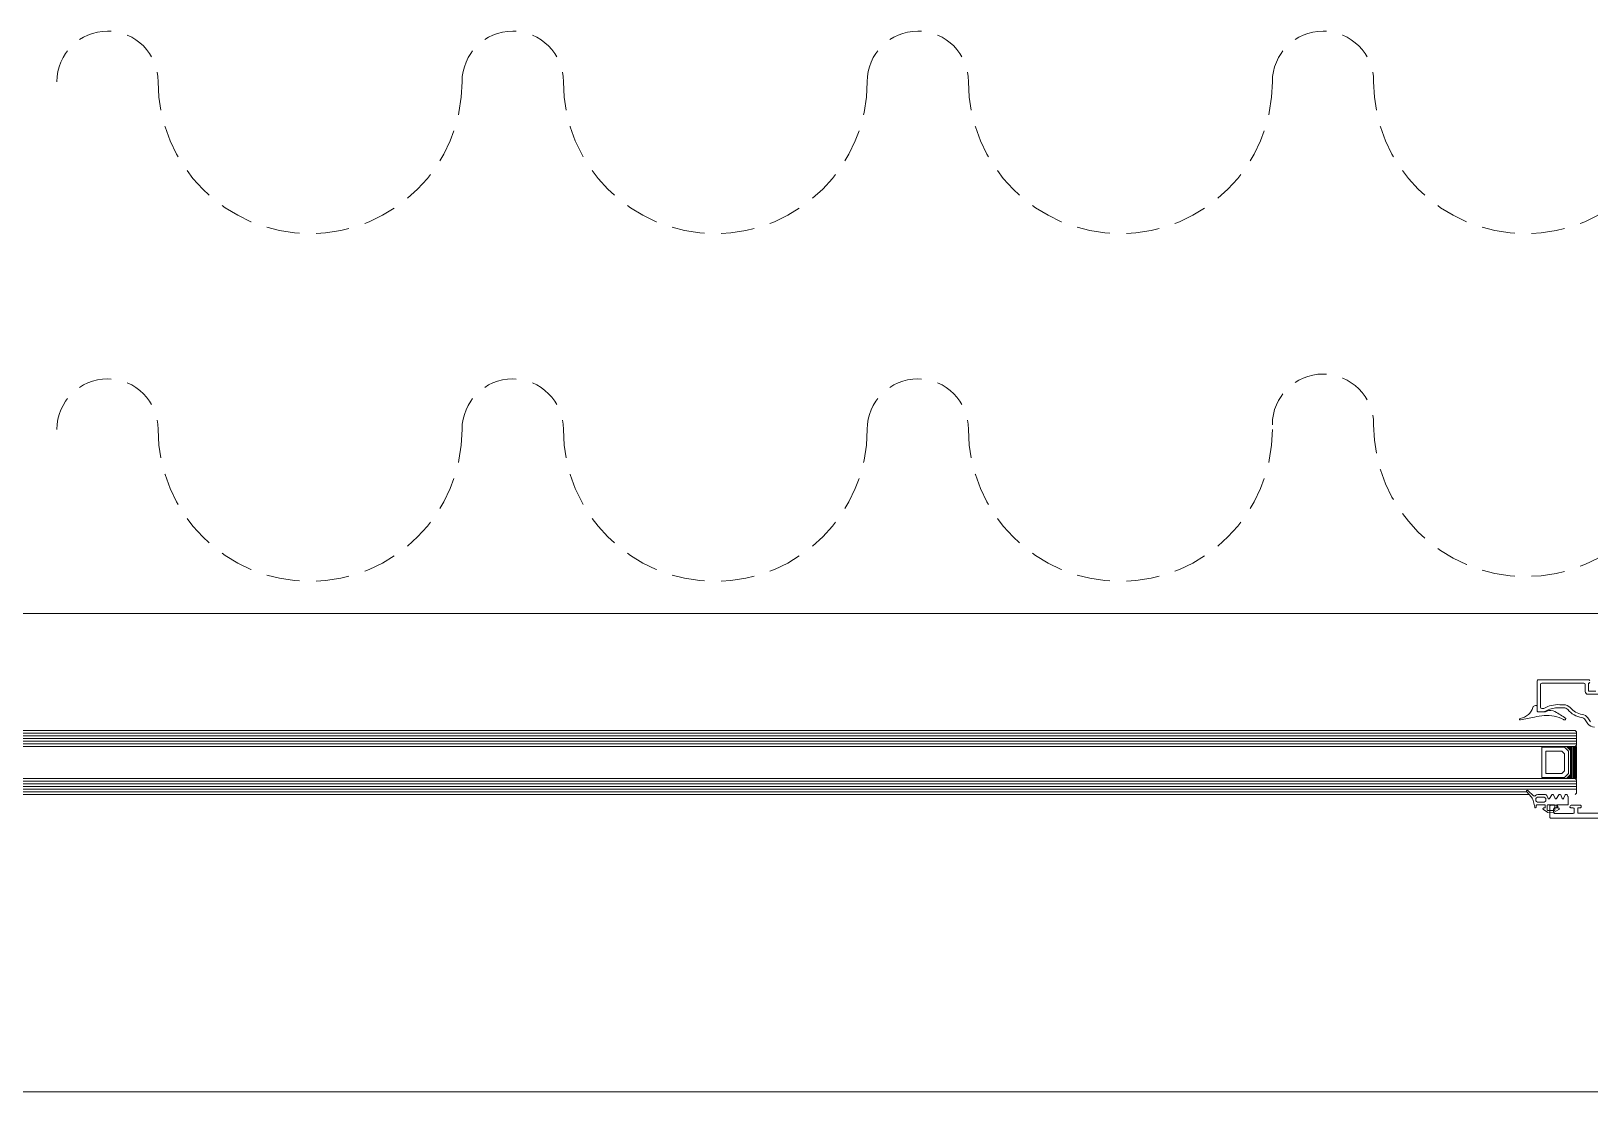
# Model space of a CAD drawing. Header units: centimetres. Extents: x 118932 to 154602, y -32682 to -23521.
# Drawn here: x 140752.5 to 140811.1, y -27078.9 to -27039 of the extents above; entities that cross this region are included whole.
import ezdxf

# ---------------------------------------------------------------- set-up
doc = ezdxf.new("R2010")
doc.units = ezdxf.units.CM
doc.header["$LTSCALE"] = 50
doc.header["$MEASUREMENT"] = 0
doc.linetypes.add('HIDDEN', pattern=[0.375, 0.25, -0.125])
for name, color, linetype, lineweight, true_color in [('GEN_02_TF_Mobilya', 7, 'Continuous', 5, 0x745e3d), ('GEN_02_TF_Pencere', 7, 'Continuous', 9, 0x6093ac), ('GEN_05_ML_Alçıpan_giydirme', 7, 'Continuous', 18, 0x7ebab5), ('GEN_05_ML_Mermer', 7, 'Continuous', 9, 0x9d8692)]:
    doc.layers.add(name, color=color, linetype=linetype, lineweight=lineweight, true_color=true_color)

# ---------------------------------------------------------------- blocks, each defined once
blk = doc.blocks.new('P7_')
at = {"layer": 'GEN_02_TF_Pencere'}
for p, q in [((163302.095, -16172.652, 0), (163302.096, -16172.903, 0)), ((163302.52, -16172.625, 0), (163302.125, -16172.625, 0)), ((163302.62, -16172.343, 0), (163302.456, -16172.447, 0)), ((163302.456, -16172.999, 0), (163302.534, -16172.859, 0)), ((163302.48, -16172.51, 0), (163302.52, -16172.51, 0)), ((163302.52, -16172.51, 0), (163302.52, -16172.625, 0)), ((163302.6, -16172.598, 0), (163302.6, -16172.44, 0)), ((163302.87, -16172.342, 0), (163302.62, -16172.343, 0)), ((163302.63, -16172.413, 0), (163302.86, -16172.413, 0)), ((163302.86, -16172.625, 0), (163302.63, -16172.625, 0)), ((163302.72, -16172.999, 0), (163302.799, -16172.859, 0)), ((163303.033, -16172.446, 0), (163302.87, -16172.342, 0)), ((163302.881, -16172.617, 0), (163302.881, -16172.617, 0)), ((163302.89, -16172.439, 0), (163302.89, -16172.598, 0)), ((163302.935, -16172.827, 0), (163302.935, -16172.808, 0)), ((163302.935, -16172.827, 0), (163302.935, -16172.827, 0)), ((163302.97, -16172.624, 0), (163302.97, -16172.51, 0)), ((163302.97, -16172.51, 0), (163303.01, -16172.51, 0)), ((163303.27, -16172.624, 0), (163302.97, -16172.624, 0)), ((163303.035, -16172.72, 0), (163303.22, -16172.72, 0)), ((163303.3, -16172.537, 0), (163303.3, -16172.598, 0)), ((163303.32, -16172.808, 0), (163303.32, -16172.827, 0)), ((163301.785, -16173.069, 0), (163301.835, -16173.019, 0)), ((163301.785, -16173.569, 0), (163301.785, -16173.069, 0)), ((163301.785, -16173.219, 0), (163382.715, -16173.219, 0)), ((163301.785, -16173.319, 0), (163382.715, -16173.319, 0)), ((163301.785, -16173.419, 0), (163382.715, -16173.419, 0)), ((163302.106, -16172.942, 0), (163302.138, -16172.999, 0)), ((163302.214, -16172.996, 0), (163302.269, -16172.863, 0)), ((163302.325, -16172.863, 0), (163302.38, -16172.996, 0)), ((163302.589, -16172.862, 0), (163302.645, -16172.996, 0)), ((163302.853, -16172.862, 0), (163302.892, -16172.955, 0)), ((163302.892, -16172.955, 0), (163302.892, -16172.955, 0)), ((163302.986, -16173.013, 0), (163303.24, -16173.013, 0)), ((163303.221, -16172.915, 0), (163303.035, -16172.915, 0)), ((163303.399, -16172.967, 0), (163303.611, -16173.166, 0)), ((163303.663, -16173.127, 0), (163303.484, -16172.911, 0)), ((163303.574, -16173.019, 0), (163382.665, -16173.019, 0)), ((163303.656, -16173.119, 0), (163382.715, -16173.119, 0)), ((163301.785, -16173.519, 0), (163382.715, -16173.519, 0)), ((163301.835, -16173.619, 0), (163301.785, -16173.569, 0)), ((163302.16, -16173.619, 0), (163301.785, -16173.619, 0)), ((163301.785, -16173.619, 0), (163301.785, -16174.819, 0)), ((163301.785, -16174.819, 0), (163301.785, -16173.619, 0)), ((163301.825, -16174.819, 0), (163301.825, -16173.619, 0)), ((163301.865, -16174.819, 0), (163301.865, -16173.619, 0)), ((163301.905, -16174.819, 0), (163301.905, -16173.619, 0)), ((163301.945, -16174.819, 0), (163301.945, -16173.619, 0)), ((163301.985, -16174.819, 0), (163301.985, -16173.619, 0)), ((163302.01, -16173.769, 0), (163302.16, -16173.619, 0)), ((163302.01, -16174.669, 0), (163302.01, -16173.769, 0)), ((163302.025, -16173.754, 0), (163302.025, -16173.619, 0)), ((163302.065, -16173.714, 0), (163302.065, -16173.619, 0)), ((163302.085, -16173.799, 0), (163302.235, -16173.649, 0)), ((163302.085, -16174.639, 0), (163302.085, -16173.799, 0)), ((163302.105, -16173.674, 0), (163302.105, -16173.619, 0)), ((163302.145, -16173.634, 0), (163302.145, -16173.619, 0)), ((163302.16, -16173.619, 0), (163382.34, -16173.619, 0)), ((163302.235, -16173.649, 0), (163303.085, -16173.649, 0)), ((163302.235, -16173.899, 0), (163302.335, -16173.799, 0)), ((163302.235, -16174.539, 0), (163302.235, -16173.899, 0)), ((163302.335, -16173.799, 0), (163302.935, -16173.799, 0)), ((163302.935, -16173.799, 0), (163302.935, -16174.639, 0)), ((163303.085, -16173.649, 0), (163303.085, -16174.789, 0)), ((163302.335, -16174.639, 0), (163302.235, -16174.539, 0)), ((163301.785, -16174.869, 0), (163301.835, -16174.819, 0)), ((163301.785, -16174.819, 0), (163302.16, -16174.819, 0)), ((163301.785, -16174.819, 0), (163301.785, -16174.819, 0)), ((163301.785, -16175.369, 0), (163301.785, -16174.869, 0)), ((163301.785, -16174.919, 0), (163382.715, -16174.919, 0)), ((163301.785, -16175.019, 0), (163382.715, -16175.019, 0)), ((163301.785, -16175.119, 0), (163382.715, -16175.119, 0)), ((163302.16, -16174.819, 0), (163302.01, -16174.669, 0)), ((163302.025, -16174.819, 0), (163302.025, -16174.684, 0)), ((163302.065, -16174.819, 0), (163302.065, -16174.724, 0)), ((163302.235, -16174.789, 0), (163302.085, -16174.639, 0)), ((163302.105, -16174.819, 0), (163302.105, -16174.764, 0)), ((163302.145, -16174.819, 0), (163302.145, -16174.804, 0)), ((163302.16, -16174.819, 0), (163382.34, -16174.819, 0)), ((163303.085, -16174.789, 0), (163302.235, -16174.789, 0)), ((163302.935, -16174.639, 0), (163302.335, -16174.639, 0)), ((163301.785, -16175.219, 0), (163382.715, -16175.219, 0)), ((163301.785, -16175.319, 0), (163382.715, -16175.319, 0)), ((163301.835, -16175.419, 0), (163301.785, -16175.369, 0)), ((163301.835, -16175.419, 0), (163382.665, -16175.419, 0)), ((163302.237, -16175.819, 0), (163302.25, -16175.821, 0)), ((163302.925, -16176.136, 0), (163302.905, -16176.145, 0)), ((163303.235, -16176.125, 0), (163302.974, -16176.125, 0)), ((163303.265, -16176.335, 0), (163303.265, -16176.15, 0)), ((163303.333, -16176.36, 0), (163303.295, -16176.36, 0)), ((163303.295, -16176.36, 0), (163303.295, -16176.36, 0))]:
    blk.add_line(p, q, dxfattribs=at)
at = {"layer": 'GEN_02_TF_Pencere', "extrusion": (0, 0, -1), "elevation": 0}
for points in [[(-163292.815, -16172.117), (-163302.755, -16172.117, 0.414214), (-163302.785, -16172.147), (-163302.785, -16172.587, 0.414214), (-163302.755, -16172.617), (-163302.555, -16172.617, 0.414214), (-163302.485, -16172.547, 0.414214), (-163302.515, -16172.517), (-163302.595, -16172.517, -0.414214), (-163302.645, -16172.467), (-163302.645, -16172.347, -0.414214), (-163302.595, -16172.297), (-163301.925, -16172.297, -0.414214), (-163301.875, -16172.347), (-163301.875, -16172.467, -0.414214), (-163301.925, -16172.517), (-163302.005, -16172.517, 0.414214), (-163302.035, -16172.547, 0.414214), (-163301.965, -16172.617), (-163301.655, -16172.617, 0.414214), (-163301.605, -16172.567), (-163301.605, -16172.547, 0.414214), (-163301.635, -16172.517), (-163301.705, -16172.517, -0.414214), (-163301.735, -16172.487), (-163301.735, -16172.317), (-163300.315, -16172.317, -0.414214)], [(-163301.285, -16177.235, 0.41421), (-163301.315, -16177.205), (-163301.335, -16177.205), (-163301.335, -16176.905), (-163301.065, -16176.905)], [(-163300.851, -16176.785), (-163301.355, -16176.785, 0.414213), (-163301.455, -16176.885), (-163301.455, -16177.155, -0.414213), (-163301.505, -16177.205), (-163303.095, -16177.205, -0.414213), (-163303.145, -16177.155), (-163303.145, -16176.295, -0.414213), (-163303.095, -16176.245), (-163303.044, -16176.245, -0.127549), (-163303.01, -16176.254, 0.13898), (-163302.415, -16176.394), (-163302.266, -16176.394, 0.215322), (-163302.026, -16176.285, -0.168624), (-163301.569, -16176.027, 0.197358), (-163301.364, -16175.896), (-163301.256, -16175.742, -0.244575)], [(-163301.109, -16175.545, 0.244575), (-163301.355, -16175.673), (-163301.463, -16175.827, -0.197358), (-163301.591, -16175.909, 0.168624), (-163302.116, -16176.206, -0.215322), (-163302.266, -16176.274), (-163302.513, -16176.274, -0.114883), (-163302.949, -16176.15, 0.126996), (-163303.046, -16176.125), (-163303.235, -16176.125, 0.414213), (-163303.265, -16176.155), (-163303.265, -16177.295, 0.414213), (-163303.235, -16177.325), (-163303.235, -16177.325), (-163301.315, -16177.325, 0.41421), (-163301.285, -16177.295)]]:
    blk.add_lwpolyline(points, format="xyb", dxfattribs=at)
at = {"layer": 'GEN_02_TF_Pencere', "extrusion": (0, 0, -1)}
for centre, major_axis, start_param, end_param in [((163302.125, -16172.652, 0), (0.03, 0), 3.140437, 4.711235), ((163302.297, -16172.872, 0), (0.03, 0), 3.490789, 5.931679), ((163302.48, -16172.475, 0), (-0.04, 0), 4.711234, 7.229163), ((163302.561, -16172.872, 0), (-0.03, 0), 0.487351, 2.788352), ((163302.63, -16172.44, 0), (-0.03, 0), -0.001157, 1.56964), ((163302.63, -16172.598, 0), (-0.03, 0), 4.711232, 6.282029), ((163302.825, -16172.871, 0), (0.03, 0), 3.628945, 5.929947), ((163302.86, -16172.439, 0), (0.03, 0), 4.711233, 6.282031), ((163302.86, -16172.598, 0), (-0.03, 0), 3.925836, 4.711232), ((163302.86, -16172.598, 0), (-0.03, 0), 3.140439, 3.925836), ((163303.035, -16172.808, 0), (0.1, 0), 3.140436, 4.711234), ((163303.035, -16172.827, 0), (0.1, 0), 1.569641, 3.140438), ((163303.01, -16172.475, 0), (0.04, 0), -0.948289, 1.56964), ((163303.22, -16172.808, 0), (0.1, 0), 4.711232, 6.28203), ((163303.22, -16172.827, 0), (-0.1, 0), 3.140436, 4.711234), ((163303.27, -16172.598, 0), (0.03, 0), -0.001157, 1.56964), ((163303.33, -16172.537, 0), (0.03, 0), 3.140437, 6.105223), ((163307.655, -16172.007, 0), (4.337, 0), 2.949895, 3.003759), ((163303.889, -16172.652, 0), (0.5, 0), 2.512106, 2.949893), ((163302.196, -16172.903, 0), (0.1, 0), 2.680578, 3.140437), ((163302.175, -16172.983, 0), (-0.0413, 0), 3.504733, 5.82217), ((163302.419, -16172.983, 0), (0.0413, 0), 0.458704, 2.776141), ((163302.683, -16172.983, 0), (0.0413, 0), 0.458705, 2.776142), ((163302.986, -16172.925, 0), (0.1, 0), 2.178997, 2.788351), ((163302.986, -16172.925, 0), (-0.1, 0), 4.711235, 5.320589), ((163303.24, -16172.925, 0), (-0.1, 0), 3.745027, 4.711234), ((163303.364, -16173, 0), (0.0509, 0), 3.745027, 5.454025), ((163303.634, -16173.144, 0), (0.0344, 0), -0.614619, 2.340265)]:
    blk.add_ellipse(centre, major_axis=major_axis, ratio=0.881548, start_param=start_param, end_param=end_param, dxfattribs=at)
at = {"layer": 'GEN_02_TF_Pencere'}
for centre, major_axis, start_param, end_param in [((163302.237, -16175.861, 0), (-0.05, 0), -1.570583, 0.325144), ((163304.532, -16173.643, 0), (3.543, 0), 3.990064, 4.134382), ((163302.24, -16175.852, 0), (0.0382, 0), 0.629084, 1.300082), ((163302.786, -16175.234, 0), (-0.88, 0), 0.944914, 1.386057), ((163302.761, -16175.938, 0), (-0.286, 0), 0.956763, 2.099792), ((163302.92, -16174.684, 0), (-1.549, 0), 1.378609, 1.866448), ((163302.974, -16176.209, 0), (0.1, 0), 1.57081, 2.088079), ((163303.235, -16176.15, 0), (0.03, 0), 0.000001, 1.570795), ((163303.295, -16176.335, 0), (0.03, 0), 3.141594, 4.712388), ((163303.333, -16176.276, 0), (-0.1, 0), 1.570967, 2.940044), ((163305.714, -16183.096, 0), (8.856, 0), 1.777943, 1.838474), ((163304.06, -16176.392, 0), (0.64, 0), 1.805526, 2.955356), ((163303.901, -16175.846, 0), (-0.03, 0), 3.142037, 4.994419), ((163303.901, -16175.846, 0), (0.03, 0), -1.226961, -0.000036)]:
    blk.add_ellipse(centre, major_axis=major_axis, ratio=0.839387, start_param=start_param, end_param=end_param, dxfattribs=at)
at = {"layer": 'GEN_05_ML_Mermer', "elevation": 0}
blk.add_lwpolyline([(163483.715, -16179.824), (163288.715, -16179.824), (163288.715, -16161.825), (163483.715, -16161.825)], close=True, dxfattribs=at)
blk = doc.blocks.new('dograma level 0 d blok')
at = {"layer": 'GEN_05_ML_Alçıpan_giydirme', "color": 1, "rotation": 180}
blk.add_blockref('P7_', (164132.176, -16010.482, 0), dxfattribs=at)
blk = doc.blocks.new('Drapery Nest - Drape-V396-TYPE F')
at = {"layer": 'GEN_02_TF_Mobilya', "linetype": 'HIDDEN'}
for points in [[(0, 95.25, -1), (0, 133.35, 1), (0, 247.65, -1), (0, 285.75, 1), (0, 400.05, -1), (0, 438.15, 1), (0, 400.05, -1), (0, 285.75, 1), (0, 247.65, -1), (0, 133.35, 1), (0, 95.25, -1), (0, -19.05, 1)], [(0, -361.95, -1), (0, -323.85, 1), (0, -209.55, -1), (0, -171.45, 1), (0, -57.15, -1), (0, -19.05, 1), (0, -57.15, -1), (0, -171.45, 1), (0, -209.55, -1), (0, -323.85, 1), (0, -361.95, -1), (0, -476.25, 1)]]:
    blk.add_lwpolyline(points, format="xyb", close=True, dxfattribs=at)
blk = doc.blocks.new('Drapery Nest - Drape-V397-TYPE F')
at = {"layer": 'GEN_02_TF_Mobilya', "linetype": 'HIDDEN'}
for points in [[(0, 95.25, -1), (0, 133.35, 1), (0, 247.65, -1), (0, 285.75, 1), (0, 400.05, -1), (0, 438.15, 1), (0, 400.05, -1), (0, 285.75, 1), (0, 247.65, -1), (0, 133.35, 1), (0, 95.25, -1), (0, -19.05, 1)], [(-1.81, -361.95, -1), (-1.81, -323.85, 1), (-1.81, -209.55, -1), (-1.81, -171.45, 1), (-1.81, -57.15, -1), (-1.81, -19.05, 1), (-1.81, -57.15, -1), (-1.81, -171.45, 1), (-1.81, -209.55, -1), (-1.81, -323.85, 1), (-1.81, -361.95, -1), (-1.81, -476.25, 1)]]:
    blk.add_lwpolyline(points, format="xyb", close=True, dxfattribs=at)
blk = doc.blocks.new('D blok level 1 tefrişler')
at = {"xscale": -0.1000000000000028, "yscale": 0.1000000000000028, "zscale": 0.1, "rotation": 90}
for name, p in [('Drapery Nest - Drape-V396-TYPE F', (-87.63, 0)), ('Drapery Nest - Drape-V397-TYPE F', (-87.63, -13.085))]:
    blk.add_blockref(name, p, dxfattribs=at)

msp = doc.modelspace()

# ---------------------------------------------------------------- block references
msp.add_blockref('dograma level 0 d blok', (139980.204, -27230.27, 0))

# ---------------------------------------------------------------- next in the draw order: block references
msp.add_blockref('D blok level 1 tefrişler', (140884.879, -27040.918, 0))

doc.saveas('drawing.dxf')
